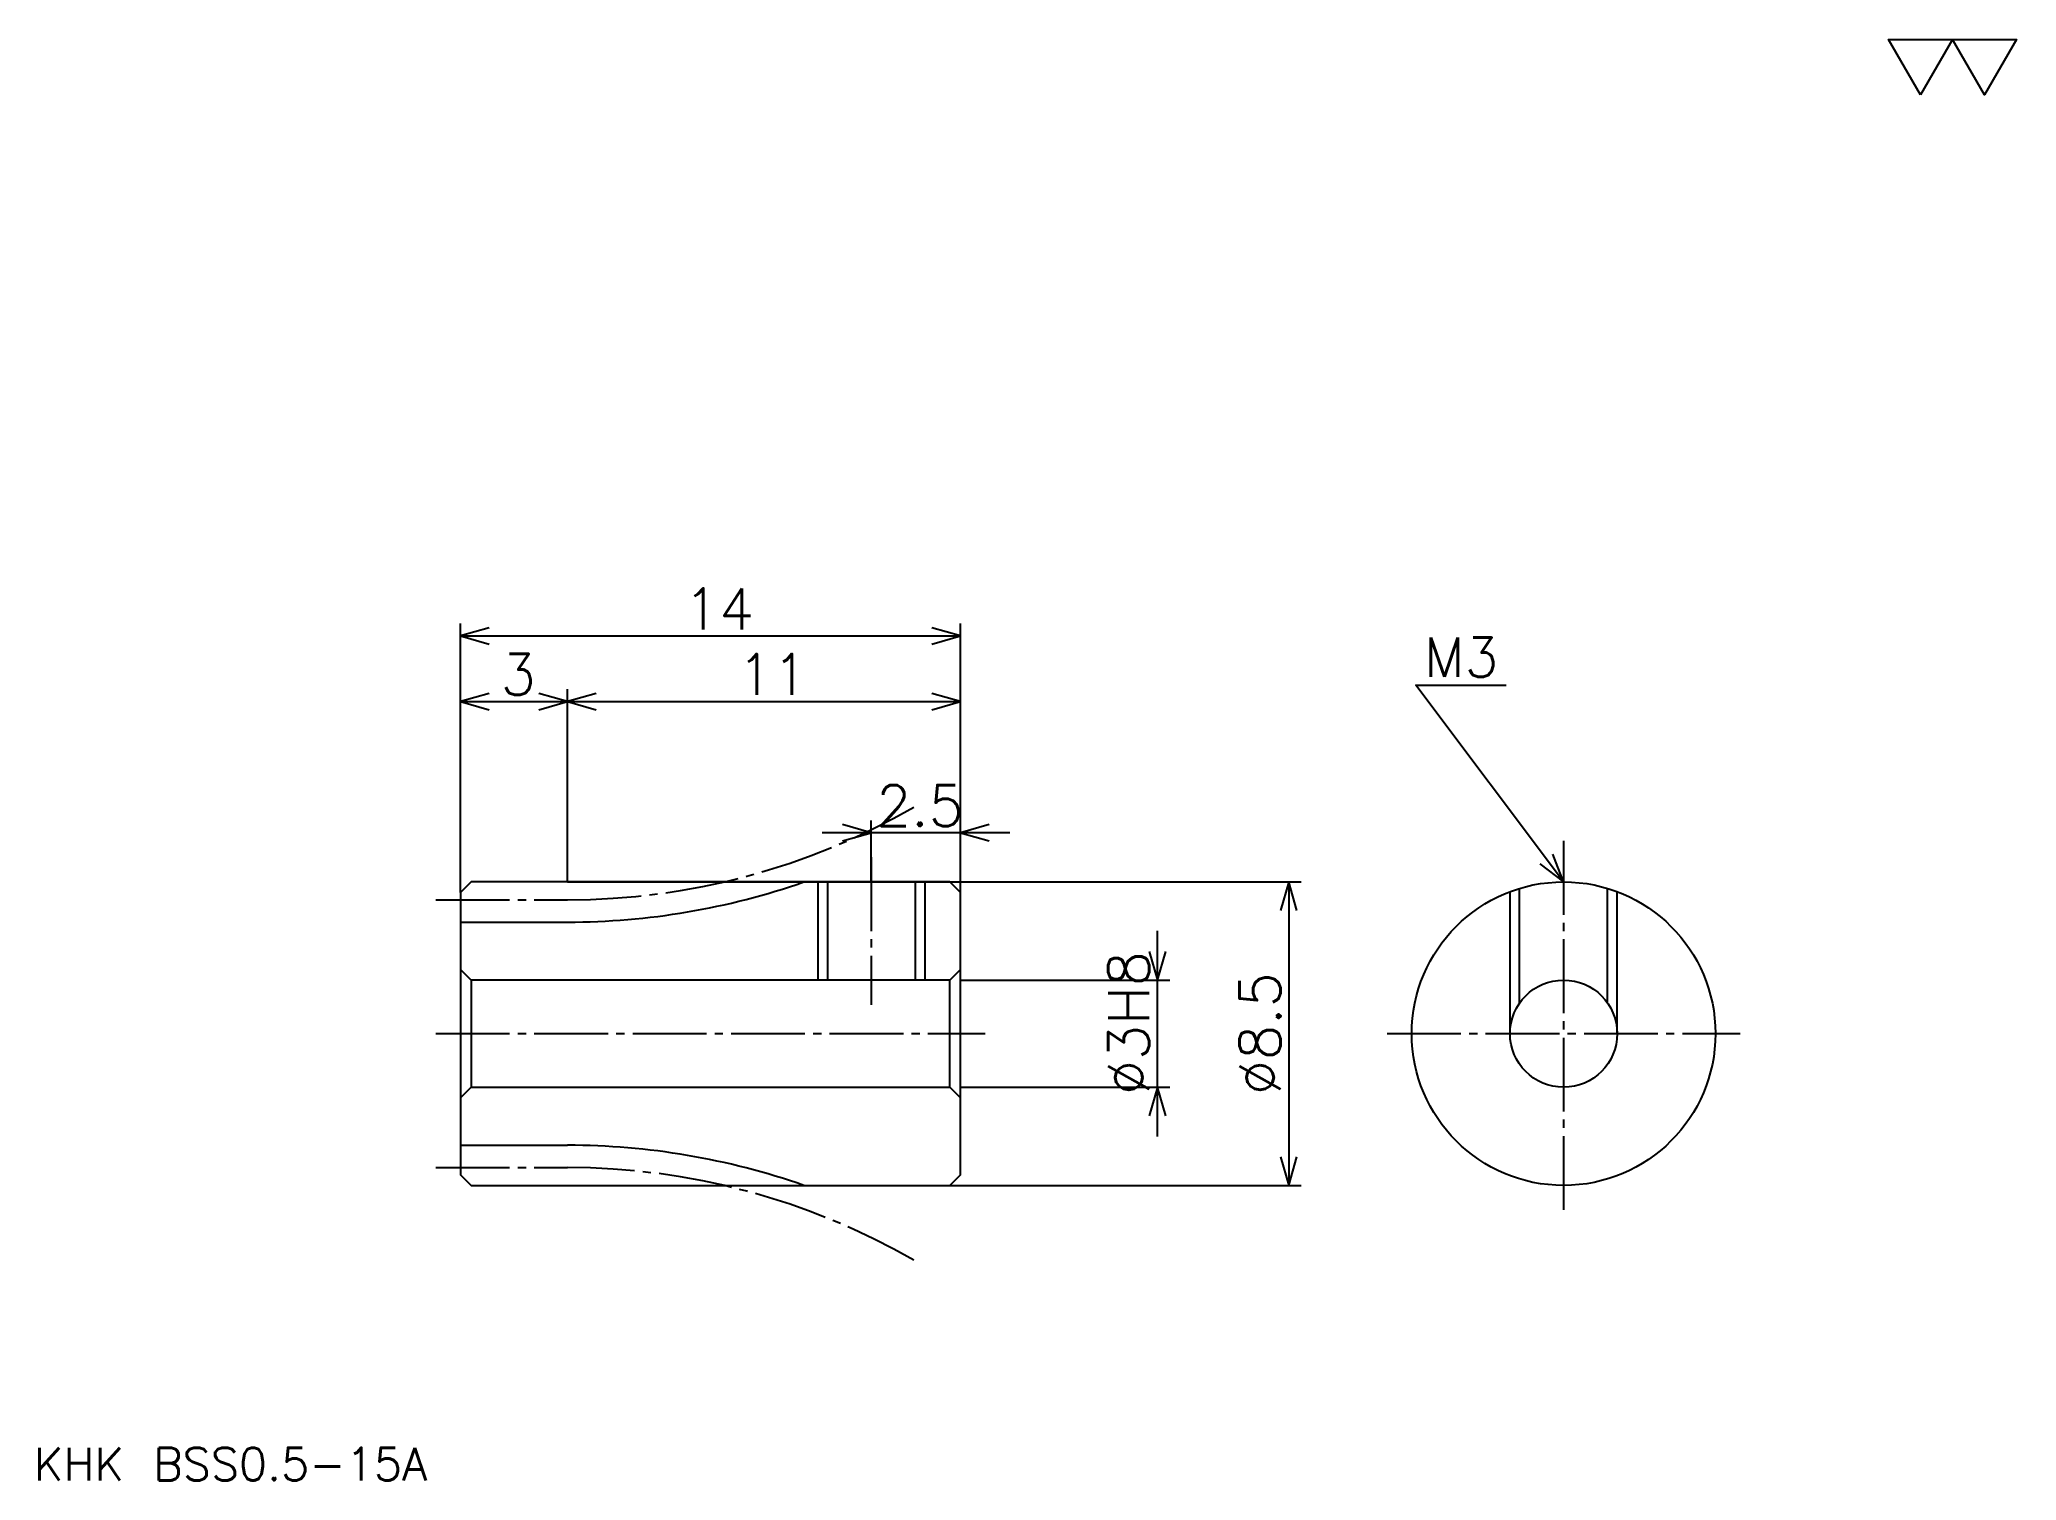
# Model space of a CAD drawing. Extents: x 2.5 to 57.8, y 2.5 to 42.9.
import ezdxf

# ---------------------------------------------------------------- set-up
doc = ezdxf.new("R2010")
doc.units = 0
doc.linetypes.add('DASHDOT', pattern=[2.755103, 2.066327, -0.229592, 0.229592, -0.229592])
doc.layers.get('0').update_dxf_attribs({"linetype": 'CONTINUOUS'})
doc.layers.add('DASHDOT', color=6, linetype='DASHDOT')
doc.styles.add('KANJI', font='TXT', dxfattribs={"bigfont": 'BIGFONT'})

msp = doc.modelspace()

# ---------------------------------------------------------------- linework, layer by layer
at = {"color": 5}
for p, q in [((14.234694, 19.288265), (14.234694, 26.520409)), ((14.234694, 26.17602), (28.234694, 26.17602)), ((28.234694, 19.288265), (28.234694, 26.520409)), ((17.234694, 19.288265), (17.234694, 24.683674)), ((14.234694, 24.339287), (17.234694, 24.339287)), ((17.234694, 24.339287), (28.234694, 24.339287)), ((29.612244, 20.665817), (24.357143, 20.665817)), ((25.734694, 19.288265), (25.734694, 21.010204)), ((14.234694, 18.988266), (14.234694, 19.288265)), ((17.234694, 19.288265), (28.234694, 19.288265)), ((25.734694, 19.288265), (25.734694, 19.288265)), ((25.734694, 19.288265), (25.734694, 19.288265)), ((28.234694, 19.288265), (37.762756, 19.288265)), ((28.234694, 18.988266), (28.234694, 19.288265)), ((37.418365, 19.288265), (37.418365, 10.788265)), ((33.744896, 12.160714), (33.744896, 17.915817)), ((28.234694, 16.538265), (34.089287, 16.538265)), ((28.234694, 13.538265), (34.089287, 13.538265)), ((17.234694, 10.788265), (28.234694, 10.788265)), ((28.234694, 10.788265), (37.762756, 10.788265))]:
    msp.add_line(p, q, dxfattribs=at)
at = {"color": 4}
for p, q in [((14.234694, 18.163265), (17.234694, 18.163265)), ((28.234694, 16.838264), (27.934692, 16.538265)), ((14.234694, 13.238265), (14.534694, 13.538265)), ((28.234694, 13.238265), (27.934692, 13.538265)), ((14.234694, 11.913265), (17.234694, 11.913265))]:
    msp.add_line(p, q, dxfattribs=at)
at = {"color": 7}
msp.add_lwpolyline([(55.102039, 41.32653), (54.206631, 42.878571), (57.788265, 42.878571), (56.892857, 41.32653), (55.997448, 42.878571), (55.102039, 41.32653)], dxfattribs=at)
at = {"color": 5}
for points in [[(15.038265, 26.405611), (14.234694, 26.17602), (15.038265, 25.946428)], [(27.431122, 25.946428), (28.234694, 26.17602), (27.431122, 26.405611)], [(15.038265, 24.568878), (14.234694, 24.339287), (15.038265, 24.109695)], [(16.431122, 24.109695), (17.234694, 24.339287), (16.431122, 24.568878)], [(18.038265, 24.568878), (17.234694, 24.339287), (18.038265, 24.109695)], [(27.431122, 24.109695), (28.234694, 24.339287), (27.431122, 24.568878)], [(45.112244, 19.288265), (40.979591, 24.79847), (43.505104, 24.79847)], [(24.931122, 20.436224), (25.734694, 20.665817), (24.931122, 20.895409)], [(29.038265, 20.895409), (28.234694, 20.665817), (29.038265, 20.436224)], [(44.446426, 19.793367), (45.112244, 19.288265), (44.813774, 20.068878)], [(37.647957, 18.484694), (37.418365, 19.288265), (37.188774, 18.484694)], [(33.515305, 17.341837), (33.744896, 16.538265), (33.974487, 17.341837)], [(33.974487, 12.734694), (33.744896, 13.538265), (33.515305, 12.734694)], [(37.188774, 11.591837), (37.418365, 10.788265), (37.647957, 11.591837)]]:
    msp.add_lwpolyline(points, dxfattribs=at)
at = {"color": 4}
for points in [[(17.234694, 19.288265), (17.234694, 19.288265), (14.534694, 19.288265), (14.234694, 18.988266), (14.234694, 13.238265)], [(14.234694, 13.238265), (14.234694, 11.088265), (14.534694, 10.788265), (17.234694, 10.788265), (17.234694, 10.788265), (17.234694, 10.788265), (27.934692, 10.788265), (28.234694, 11.088265), (28.234694, 18.988266), (27.934692, 19.288265), (17.234694, 19.288265), (17.234694, 19.288265)], [(24.234694, 19.288265), (24.234694, 16.538265)], [(24.504694, 19.288265), (24.504694, 16.538265)], [(26.964693, 19.288265), (26.964693, 16.538265)], [(27.234694, 19.288265), (27.234694, 16.538265)], [(43.612244, 15.038265), (43.612244, 19.014759)], [(43.882244, 15.896811), (43.882244, 19.106384)], [(46.342247, 15.896811), (46.342247, 19.106384)], [(46.612244, 15.038265), (46.612244, 19.014759)], [(14.234694, 16.838264), (14.534694, 16.538265), (14.534694, 13.538265), (27.934692, 13.538265), (27.934692, 16.538265), (14.534694, 16.538265)]]:
    msp.add_lwpolyline(points, dxfattribs=at)
for radius in [4.25, 1.5]:
    msp.add_circle((45.112244, 15.038265), radius, dxfattribs=at)
for centre, start, end in [((17.234694, 38.163265), 270, 289.3088308), ((17.234694, -8.086735), 70.6911692, 90)]:
    msp.add_arc(centre, 20, start, end, dxfattribs=at)
at = {"layer": 'DASHDOT', "color": 7}
for p, q in [((45.112244, 20.436224), (45.112244, 10.099489)), ((13.545918, 18.788265), (17.234694, 18.788265)), ((13.545918, 15.038265), (28.92347, 15.038265)), ((40.17347, 15.038265), (50.051018, 15.038265)), ((13.545918, 11.288265), (17.234694, 11.288265))]:
    msp.add_line(p, q, dxfattribs=at)
msp.add_lwpolyline([(25.734694, 19.977041), (25.734694, 15.849489)], dxfattribs=at)
for centre, start, end in [((17.234694, 38.163265), 270, 300.0000004), ((17.234694, -8.086735), 59.9999996, 90)]:
    msp.add_arc(centre, 19.375, start, end, dxfattribs=at)

# ---------------------------------------------------------------- texts
at = {"color": 7, "style": 'KANJI'}
for s, height, p in [('14', 1.147959, (20.48852, 26.359694)), ('M3', 1.102041, (41.209183, 25.028061)), ('3', 1.147959, (15.361607, 24.522961)), ('11', 1.147959, (21.98852, 24.522961)), ('2.5', 1.147959, (25.865433, 20.849489)), ('KHK BSS0.5-15A', 0.918367, (2.295918, 2.52551))]:
    msp.add_text(s, height=height, dxfattribs=at).set_placement(p)
for s, p in [('%%c3H8', (33.515305, 13.316326)), ('%%c8.5', (37.188774, 13.316326))]:
    msp.add_text(s, height=1.147959, rotation=90, dxfattribs=at).set_placement(p)

doc.saveas('drawing.dxf')
